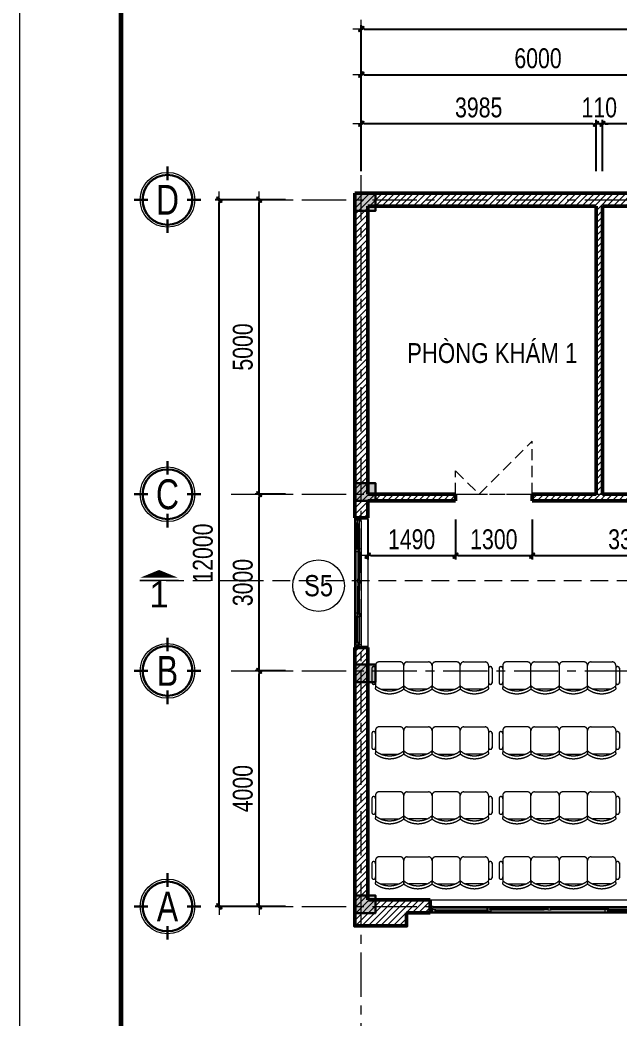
# Model space of a CAD drawing. Header units: millimetres. Extents: x 1109421 to 1726579, y -247837 to 144927.
# Drawn here: x 1540559 to 1550744, y -132556 to -115591 of the extents above; entities that cross this region are included whole.
import ezdxf
from ezdxf.enums import TextEntityAlignment as Align

# ---------------------------------------------------------------- set-up
doc = ezdxf.new("R2010")
doc.units = ezdxf.units.MM
doc.header["$LTSCALE"] = 600
doc.header["$MEASUREMENT"] = 0
doc.set_wipeout_variables(frame=1)
for name, pattern in [('00_Hidden', [2.4, 1.6, -0.8]), ('ACAD_ISO07W100', [3, 0, -3]), ('CENTER', [2, 1.25, -0.25, 0.25, -0.25]), ('HIDDEN', [0.375, 0.25, -0.125])]:
    doc.linetypes.add(name, pattern=pattern)
doc.layers.get('0').update_dxf_attribs({"lineweight": 0})
doc.layers.get('Defpoints').update_dxf_attribs({"lineweight": 0})
for name, color, linetype, lineweight in [('0.15_Cua', 144, 'Continuous', 15), ('A-WIPEOUT', 254, 'ACAD_ISO07W100', 0), ('cat1', 30, 'Continuous', 50), ('cat2', 22, 'Continuous', 30), ('dim', 144, 'Continuous', 13), ('hatch1', 136, 'Continuous', 9), ('Khungten_LCDI', 7, 'Continuous', 25), ('LC ISO', 153, 'Continuous', 13), ('LC Khac', 4, 'Continuous', 9), ('LC MANH DUT', 35, 'HIDDEN', 5), ('LC Net manh', 9, 'Continuous', 5), ('LC Text1', 3, 'Continuous', 20), ('LC Text2', 7, 'Continuous', 25), ('Noi that', 35, 'Continuous', 9), ('text', 1, 'Continuous', 20), ('thay1', 63, 'Continuous', 18), ('truc', 76, 'CENTER', 9)]:
    doc.layers.add(name, color=color, linetype=linetype, lineweight=lineweight)
doc.styles.add('EG 1', font='VHAVANB.TTF')
doc.styles.add('General text 2', font='arial.ttf')
doc.styles.add('HOATBIF', font='hoatbif.shx', dxfattribs={"width": 0.8})
doc.styles.add('Khungten', font='VHAVAN.TTF', dxfattribs={"width": 0.9, "height": 5000})
doc.styles.add('LC 1', font='VHAVANB.TTF')
doc.styles.add('T2', font='VHARIAL.TTF', dxfattribs={"width": 0.8})
doc.styles.add('Tahoma', font='tahoma.ttf')
doc.styles.add('Title', font='VHBLACK.TTF')
doc.dimstyles.new('1-135', dxfattribs={"dimscale": 135, "dimtxt": 2.5, "dimasz": 0.35, "dimexe": 0.5, "dimexo": 0, "dimgap": 0.8, "dimtad": 1, "dimdec": 0, "dimzin": 0, "dimdsep": 46, "dimtxsty": 'HOATBIF', "dimblk1": 'DOT', "dimblk2": 'DOT', "dimsah": 1, "dimcen": -1, "dimdle": 1, "dimclrd": 256, "dimclre": 256, "dimclrt": 4, "dimadec": 3, "dimazin": 2, "dimtfac": 0.333333, "dimtdec": 0, "dimtix": 1, "dimtmove": 2, "dimatfit": 3, "dimldrblk": 'DOT', "dimfxl": 1, "dimtvp": 0.833333, "dimtolj": 1, "dimtzin": 0, "dimarcsym": 0})

# ---------------------------------------------------------------- blocks, each defined once
blk = doc.blocks.new('A$Cb3b0a436')
at = {"layer": 'Defpoints', "color": 0, "lineweight": 0}
blk.add_lwpolyline([(6.98, 0), (6.98, 297), (426.98, 297), (426.98, 0)], close=True, dxfattribs=at)
at = {"layer": 'Khungten_LCDI', "color": 5, "lineweight": 60}
blk.add_lwpolyline([(18.98, 2), (18.98, 295), (424.98, 295), (424.98, 2)], close=True, dxfattribs=at)
at = {"color": 7, "style": 'Khungten', "width": 0.8}
for tag, p in [('REVISION', (413.97, 41.04)), ('NGAYHT', (414.44, 32.41))]:
    blk.add_attdef(tag, text='', height=2, dxfattribs=at).set_placement(p, align=Align.CENTER)
at = {"layer": 'LC Text1', "style": 'Title', "width": 1.485915}
for tag, p, p2 in [('TENBANVE1', (388.11, 59.64), (422.38, 59.64)), ('TENBANVE2', (388.11, 52.88), (422.38, 52.88))]:
    blk.add_attdef(tag, text='', height=2.5, dxfattribs=at).set_placement(p, p2, align=Align.FIT)
at = {"layer": 'LC Text1', "style": 'Title', "width": 0.7}
blk.add_attdef('SOBANVE', text='', height=2.5, dxfattribs=at).set_placement((414.6, 9.54), align=Align.CENTER)
blk = doc.blocks.new('DOT')
at = {"layer": 'dim'}
for p, q in [((-3, 0), (3, 0)), ((-1, -1), (1, 1))]:
    blk.add_line(p, q, dxfattribs=at)
blk.add_lwpolyline([(0.5, 1), (-1, -0.5), (-0.5, -1), (1, 0.5)], close=True, dxfattribs=at)
blk = doc.blocks.new('*D1336')
at = {"layer": 'Defpoints', "color": 0, "transparency": 16777216}
for p in [(1588152, -115745), (1546352, -118158), (1588152, -118158)]:
    blk.add_point(p, dxfattribs=at)
at = {"layer": 'dim', "lineweight": -2, "transparency": 16777216}
for p, q in [((1546352, -118158), (1546352, -115678)), ((1588152, -118158), (1588152, -115678)), ((1546399, -115745), (1588105, -115745))]:
    blk.add_line(p, q, dxfattribs=at)
at = {"layer": 'dim', "lineweight": -2, "transparency": 16777216, "xscale": 47.25, "yscale": 47.25, "zscale": 47.25, "rotation": 180}
blk.add_blockref('DOT', (1546352, -115745), dxfattribs=at)
at = {"layer": 'dim', "lineweight": -2, "transparency": 16777216, "xscale": 47.25, "yscale": 47.25, "zscale": 47.25}
blk.add_blockref('DOT', (1588152, -115745), dxfattribs=at)
at = {"layer": 'dim', "color": 4, "transparency": 16777216, "insert": (1568302, -115468), "char_height": 337.5, "attachment_point": 5, "style": 'HOATBIF'}
blk.add_mtext('\\A1;41800', dxfattribs=at)
blk = doc.blocks.new('_Dot')
at = {"color": 0, "linetype": 'ByBlock', "lineweight": -2}
blk.add_line((-0.5, 0), (-1, 0), dxfattribs=at)
at = {"color": 0, "linetype": 'ByBlock', "const_width": 0.5}
blk.add_lwpolyline([(-0.25, 0, 1), (0.25, 0, 1)], format="xyb", close=True, dxfattribs=at)
blk = doc.blocks.new('*D1337')
at = {"layer": 'Defpoints', "color": 0, "transparency": 16777216}
for p in [(1552352, -116520), (1546352, -118158), (1552352, -118158)]:
    blk.add_point(p, dxfattribs=at)
at = {"layer": 'dim', "lineweight": -2, "transparency": 16777216}
for p, q in [((1546352, -118158), (1546352, -116452)), ((1546399, -116520), (1552305, -116520)), ((1552352, -118158), (1552352, -116452))]:
    blk.add_line(p, q, dxfattribs=at)
at = {"layer": 'dim', "lineweight": -2, "transparency": 16777216, "xscale": 47.25, "yscale": 47.25, "zscale": 47.25, "rotation": 180}
blk.add_blockref('DOT', (1546352, -116520), dxfattribs=at)
at = {"layer": 'dim', "lineweight": -2, "transparency": 16777216, "xscale": 47.25, "yscale": 47.25, "zscale": 47.25}
blk.add_blockref('DOT', (1552352, -116520), dxfattribs=at)
at = {"layer": 'dim', "color": 4, "transparency": 16777216, "insert": (1549352, -116243), "char_height": 337.5, "attachment_point": 5, "style": 'HOATBIF'}
blk.add_mtext('\\A1;6000', dxfattribs=at)
blk = doc.blocks.new('*D1558')
at = {"layer": 'Defpoints', "color": 0, "transparency": 16777216}
for p in [(1544618, -126644), (1545067, -126644), (1545067, -130644)]:
    blk.add_point(p, dxfattribs=at)
at = {"layer": 'dim', "lineweight": -2, "transparency": 16777216}
for p, q in [((1545067, -126644), (1544551, -126644)), ((1544618, -130597), (1544618, -126692)), ((1545067, -130644), (1544551, -130644))]:
    blk.add_line(p, q, dxfattribs=at)
at = {"layer": 'dim', "lineweight": -2, "transparency": 16777216, "xscale": 47.25, "yscale": 47.25, "zscale": 47.25}
for p, rotation in [((1544618, -126644), 90), ((1544618, -130644), 270)]:
    blk.add_blockref('DOT', p, dxfattribs=dict(at, rotation=rotation))
at = {"layer": 'dim', "color": 4, "transparency": 16777216, "insert": (1544342, -128644), "char_height": 337.5, "attachment_point": 5, "rotation": 90, "style": 'HOATBIF'}
blk.add_mtext('\\A1;4000', dxfattribs=at)
blk = doc.blocks.new('*D1559')
at = {"layer": 'Defpoints', "color": 0, "transparency": 16777216}
for p in [(1543941, -118644), (1545067, -118644), (1545067, -130644)]:
    blk.add_point(p, dxfattribs=at)
at = {"layer": 'dim', "lineweight": -2, "transparency": 16777216}
for p, q in [((1545067, -118644), (1543873, -118644)), ((1543941, -130597), (1543941, -118692)), ((1545067, -130644), (1543873, -130644))]:
    blk.add_line(p, q, dxfattribs=at)
at = {"layer": 'dim', "lineweight": -2, "transparency": 16777216, "xscale": 47.25, "yscale": 47.25, "zscale": 47.25}
for p, rotation in [((1543941, -118644), 90), ((1543941, -130644), 270)]:
    blk.add_blockref('DOT', p, dxfattribs=dict(at, rotation=rotation))
at = {"layer": 'dim', "color": 4, "transparency": 16777216, "insert": (1543664, -124644), "char_height": 337.5, "attachment_point": 5, "rotation": 90, "style": 'HOATBIF'}
blk.add_mtext('\\A1;12000', dxfattribs=at)
blk = doc.blocks.new('dfdfdffđ')
at = {"layer": 'Noi that', "linetype": '00_Hidden'}
for p, q in [((954257, -6273), (954257, -6613)), ((954677, -6213), (954317, -6213)), ((954737, -6613), (954737, -6273)), ((954737, -6613), (954737, -6273)), ((954797, -6213), (955157, -6213)), ((955217, -6273), (955217, -6613)), ((955217, -6273), (955217, -6613)), ((955637, -6213), (955277, -6213)), ((955697, -6613), (955697, -6273)), ((955697, -6613), (955697, -6273)), ((955757, -6213), (956117, -6213)), ((956177, -6273), (956177, -6613)), ((954197, -6316), (954197, -6571)), ((956237, -6316), (956237, -6571)), ((954348, -6673), (954646, -6673)), ((955126, -6673), (954828, -6673)), ((955308, -6673), (955606, -6673)), ((956086, -6673), (955788, -6673))]:
    blk.add_line(p, q, dxfattribs=at)
for centre, radius, start, end in [((954317, -6273), 60, 90, 180), ((954677, -6273), 60, 0, 90), ((954797, -6273), 60, 90, 180), ((955157, -6273), 60, 0, 90), ((955277, -6273), 60, 90, 180), ((955637, -6273), 60, 0, 90), ((955757, -6273), 60, 90, 180), ((956117, -6273), 60, 0, 90), ((954227, -6324), 31.2, 343.7398, 196.2602), ((956207, -6324), 31.2, 343.7398, 196.2602), ((954227, -6562), 31.2, 163.7398, 16.2602), ((954317, -6613), 60, 180, 207.5844), ((954677, -6613), 60, 332.4156, 0), ((954797, -6613), 60, 180, 207.5844), ((955157, -6613), 60, 332.4156, 0), ((955277, -6613), 60, 180, 207.5844), ((955637, -6613), 60, 332.4156, 0), ((955757, -6613), 60, 180, 207.5844), ((956117, -6613), 60, 332.4156, 0), ((956207, -6562), 31.2, 163.7398, 16.2602), ((954275, -6660), 21.9, 57.9726, 216.6901), ((954497, -6353), 400, 233.1301, 306.8699), ((954497, -6310), 393, 237.5758, 302.4242), ((954720, -6660), 21.9, 323.3099, 122.0274), ((954755, -6660), 21.9, 57.9726, 216.6901), ((954977, -6353), 400, 233.1301, 306.8699), ((954977, -6310), 393, 237.5758, 302.4242), ((955200, -6660), 21.9, 323.3099, 122.0274), ((955235, -6660), 21.9, 57.9726, 216.6901), ((955457, -6353), 400, 233.1301, 306.8699), ((955457, -6310), 393, 237.5758, 302.4242), ((955680, -6660), 21.9, 323.3099, 122.0274), ((955715, -6660), 21.9, 57.9726, 216.6901), ((955937, -6353), 400, 233.1301, 306.8699), ((955937, -6310), 393, 237.5758, 302.4242), ((956160, -6660), 21.9, 323.3099, 122.0274)]:
    blk.add_arc(centre, radius, start, end, dxfattribs=at)
blk = doc.blocks.new('KyHieu TrucDinhVi')
at = {"color": 7, "lineweight": 30}
for p, q in [((0, 2.36), (0, 4)), ((-2.36, 0), (-4, 0)), ((2.36, 0), (4, 0)), ((0, -2.36), (0, -4))]:
    blk.add_line(p, q, dxfattribs=at)
blk.add_circle((0, 0), 3.3)
blk.add_circle((0, 0), 3, dxfattribs=at)
at = {"ltscale": 20, "style": 'Tahoma'}
blk.add_attdef('AA', text='', height=3, dxfattribs=at).set_placement((0, 0), align=Align.MIDDLE_CENTER)
blk = doc.blocks.new('*D1568')
at = {"layer": 'Defpoints', "color": 0, "transparency": 16777216}
for p in [(1544618, -123644), (1545067, -123644), (1545067, -126644)]:
    blk.add_point(p, dxfattribs=at)
at = {"layer": 'dim', "lineweight": -2, "transparency": 16777216}
for p, q in [((1545067, -123644), (1544551, -123644)), ((1544618, -126597), (1544618, -123692)), ((1545067, -126644), (1544551, -126644))]:
    blk.add_line(p, q, dxfattribs=at)
at = {"layer": 'dim', "lineweight": -2, "transparency": 16777216, "xscale": 47.25, "yscale": 47.25, "zscale": 47.25}
for p, rotation in [((1544618, -123644), 90), ((1544618, -126644), 270)]:
    blk.add_blockref('DOT', p, dxfattribs=dict(at, rotation=rotation))
at = {"layer": 'dim', "color": 4, "transparency": 16777216, "insert": (1544342, -125144), "char_height": 337.5, "attachment_point": 5, "rotation": 90, "style": 'HOATBIF'}
blk.add_mtext('\\A1;3000', dxfattribs=at)
blk = doc.blocks.new('*D1569')
at = {"layer": 'Defpoints', "color": 0, "transparency": 16777216}
for p in [(1544618, -118644), (1545067, -118644), (1545067, -123644)]:
    blk.add_point(p, dxfattribs=at)
at = {"layer": 'dim', "lineweight": -2, "transparency": 16777216}
for p, q in [((1545067, -118644), (1544551, -118644)), ((1544618, -123597), (1544618, -118692)), ((1545067, -123644), (1544551, -123644))]:
    blk.add_line(p, q, dxfattribs=at)
at = {"layer": 'dim', "lineweight": -2, "transparency": 16777216, "xscale": 47.25, "yscale": 47.25, "zscale": 47.25}
for p, rotation in [((1544618, -118644), 90), ((1544618, -123644), 270)]:
    blk.add_blockref('DOT', p, dxfattribs=dict(at, rotation=rotation))
at = {"layer": 'dim', "color": 4, "transparency": 16777216, "insert": (1544342, -121144), "char_height": 337.5, "attachment_point": 5, "rotation": 90, "style": 'HOATBIF'}
blk.add_mtext('\\A1;5000', dxfattribs=at)
blk = doc.blocks.new('COT BT')
at = {"layer": 'cat2', "ltscale": 2}
h = blk.add_hatch(color=256, dxfattribs=at)
h.dxf.hatch_style = 1
h.paths.add_polyline_path([(240, 190), (-110, 190), (-110, -110), (240, -110)])
blk.add_lwpolyline([(-110, 190), (240, 190), (240, -110), (-110, -110)], close=True, dxfattribs=at)
blk = doc.blocks.new('*D1615')
at = {"layer": 'Defpoints', "color": 0, "transparency": 16777216}
for p in [(1550447, -117355), (1550447, -118158), (1554257, -118158)]:
    blk.add_point(p, dxfattribs=at)
at = {"layer": 'dim', "lineweight": -2, "transparency": 16777216}
for p, q in [((1550447, -118158), (1550447, -117288)), ((1554210, -117355), (1550494, -117355)), ((1554257, -118158), (1554257, -117288))]:
    blk.add_line(p, q, dxfattribs=at)
at = {"layer": 'dim', "lineweight": -2, "transparency": 16777216, "xscale": 47.25, "yscale": 47.25, "zscale": 47.25, "rotation": 180}
blk.add_blockref('DOT', (1550447, -117355), dxfattribs=at)
at = {"layer": 'dim', "lineweight": -2, "transparency": 16777216, "xscale": 47.25, "yscale": 47.25, "zscale": 47.25}
blk.add_blockref('DOT', (1554257, -117355), dxfattribs=at)
at = {"layer": 'dim', "color": 4, "transparency": 16777216, "insert": (1552352, -117078), "char_height": 337.5, "attachment_point": 5, "style": 'HOATBIF'}
blk.add_mtext('\\A1;3810', dxfattribs=at)
blk = doc.blocks.new('*D1616')
at = {"layer": 'Defpoints', "color": 0, "transparency": 16777216}
for p in [(1550337, -117355), (1550337, -118158), (1550447, -118158)]:
    blk.add_point(p, dxfattribs=at)
at = {"layer": 'dim', "lineweight": -2, "transparency": 16777216}
for p, q in [((1550290, -117355), (1550243, -117355)), ((1550337, -118158), (1550337, -117288)), ((1550447, -117355), (1550337, -117355)), ((1550447, -118158), (1550447, -117288)), ((1550494, -117355), (1550542, -117355))]:
    blk.add_line(p, q, dxfattribs=at)
at = {"layer": 'dim', "lineweight": -2, "transparency": 16777216, "xscale": 47.25, "yscale": 47.25, "zscale": 47.25}
blk.add_blockref('DOT', (1550337, -117355), dxfattribs=at)
at = {"layer": 'dim', "lineweight": -2, "transparency": 16777216, "xscale": 47.25, "yscale": 47.25, "zscale": 47.25, "rotation": 180}
blk.add_blockref('DOT', (1550447, -117355), dxfattribs=at)
at = {"layer": 'dim', "color": 4, "transparency": 16777216, "insert": (1550392, -117078), "char_height": 337.5, "attachment_point": 5, "style": 'HOATBIF'}
blk.add_mtext('\\A1;110', dxfattribs=at)
blk = doc.blocks.new('*D1617')
at = {"layer": 'Defpoints', "color": 0, "transparency": 16777216}
for p in [(1546352, -117355), (1546352, -118158), (1550337, -118158)]:
    blk.add_point(p, dxfattribs=at)
at = {"layer": 'dim', "lineweight": -2, "transparency": 16777216}
for p, q in [((1546352, -118158), (1546352, -117288)), ((1550290, -117355), (1546399, -117355)), ((1550337, -118158), (1550337, -117288))]:
    blk.add_line(p, q, dxfattribs=at)
at = {"layer": 'dim', "lineweight": -2, "transparency": 16777216, "xscale": 47.25, "yscale": 47.25, "zscale": 47.25, "rotation": 180}
blk.add_blockref('DOT', (1546352, -117355), dxfattribs=at)
at = {"layer": 'dim', "lineweight": -2, "transparency": 16777216, "xscale": 47.25, "yscale": 47.25, "zscale": 47.25}
blk.add_blockref('DOT', (1550337, -117355), dxfattribs=at)
at = {"layer": 'dim', "color": 4, "transparency": 16777216, "insert": (1548345, -117078), "char_height": 337.5, "attachment_point": 5, "style": 'HOATBIF'}
blk.add_mtext('\\A1;3985', dxfattribs=at)
blk = doc.blocks.new('*U619')
for p, q in [((50, 0), (3940, 0)), ((50, -110), (3940, -110)), ((95, -20), (968, -20)), ((1028, -50), (1935, -50)), ((1028, -80), (1935, -80)), ((2963, -50), (2055, -50)), ((2963, -80), (2055, -80)), ((3895, -20), (3023, -20)), ((3895, -50), (3023, -50))]:
    blk.add_line(p, q)
at = {"color": 8, "lineweight": 5}
for p, q in [((50, -20), (3940, -20)), ((3940, -80), (50, -80)), ((95, -30), (968, -30)), ((95, -40), (968, -40)), ((95, -50), (968, -50)), ((1028, -60), (1935, -60)), ((1028, -70), (1935, -70)), ((2963, -60), (2055, -60)), ((2963, -70), (2055, -70)), ((3895, -30), (3023, -30)), ((3895, -40), (3023, -40))]:
    blk.add_line(p, q, dxfattribs=at)
for points in [[(50, -20), (35, -20), (35, -80), (50, -80), (50, -110), (0, -110), (0, 0), (0, 0), (0, 0), (50, 0), (50, -20), (35, -20)], [(3940, -20), (3955, -20), (3955, -80), (3940, -80), (3940, -110), (3990, -110), (3990, 0), (3990, 0), (3990, 0), (3940, 0), (3940, -20), (3955, -20)], [(95, -40), (95, -50), (35, -50), (35, -20), (95, -20), (95, -30), (85, -30), (85, -40), (95, -40)], [(968, -40), (968, -50), (1028, -50), (1028, -20), (968, -20), (968, -30), (978, -30), (978, -40), (968, -40)], [(1028, -70), (1028, -80), (968, -80), (968, -50), (1028, -50), (1028, -60), (1018, -60), (1018, -70), (1028, -70)], [(968, -50), (968, -80), (983, -80)], [(1935, -70), (1935, -80), (1995, -80), (1995, -50), (1935, -50), (1935, -60), (1945, -60), (1945, -70), (1935, -70)], [(1995, -50), (1995, -80), (1980, -80)], [(1995, -50), (1995, -80), (2010, -80)], [(2055, -70), (2055, -80), (1995, -80), (1995, -50), (2055, -50), (2055, -60), (2045, -60), (2045, -70), (2055, -70)], [(3023, -40), (3023, -50), (2963, -50), (2963, -20), (3023, -20), (3023, -30), (3013, -30), (3013, -40), (3023, -40)], [(2963, -70), (2963, -80), (3023, -80), (3023, -50), (2963, -50), (2963, -60), (2973, -60), (2973, -70), (2963, -70)], [(3023, -50), (3023, -80), (3008, -80)], [(3895, -40), (3895, -50), (3955, -50), (3955, -20), (3895, -20), (3895, -30), (3905, -30), (3905, -40), (3895, -40)]]:
    blk.add_lwpolyline(points)
for centre, start, end in [((94, -32), 14.2151, 83.5658), ((94, -38), 276.4342, 345.7849), ((968, -32), 96.4342, 165.7849), ((968, -38), 194.2151, 263.5658), ((1027, -62), 14.2151, 83.5658), ((1027, -68), 276.4342, 345.7849), ((1936, -62), 96.4342, 165.7849), ((1936, -68), 194.2151, 263.5658), ((2054, -62), 14.2151, 83.5658), ((2054, -68), 276.4342, 345.7849), ((2963, -62), 96.4342, 165.7849), ((2963, -68), 194.2151, 263.5658), ((3022, -32), 14.2151, 83.5658), ((3022, -38), 276.4342, 345.7849), ((3896, -32), 96.4342, 165.7849), ((3896, -38), 194.2151, 263.5658)]:
    blk.add_arc(centre, 8.25, start, end, dxfattribs=at)
blk = doc.blocks.new('*U605')
for p, q in [((50, 0), (2151, 0)), ((50, -110), (2151, -110)), ((95, -20), (520, -20)), ((580, -50), (1040, -50)), ((580, -80), (1040, -80)), ((1621, -50), (1160, -50)), ((1621, -80), (1160, -80)), ((2106, -20), (1681, -20)), ((2106, -50), (1681, -50))]:
    blk.add_line(p, q)
at = {"color": 8, "lineweight": 5}
for p, q in [((50, -20), (2151, -20)), ((2151, -80), (50, -80)), ((95, -30), (520, -30)), ((95, -40), (520, -40)), ((95, -50), (520, -50)), ((580, -60), (1040, -60)), ((580, -70), (1040, -70)), ((1621, -60), (1160, -60)), ((1621, -70), (1160, -70)), ((2106, -30), (1681, -30)), ((2106, -40), (1681, -40))]:
    blk.add_line(p, q, dxfattribs=at)
for points in [[(50, -20), (35, -20), (35, -80), (50, -80), (50, -110), (0, -110), (0, 0), (0, 0), (0, 0), (50, 0), (50, -20), (35, -20)], [(2151, -20), (2166, -20), (2166, -80), (2151, -80), (2151, -110), (2201, -110), (2201, 0), (2201, 0), (2201, 0), (2151, 0), (2151, -20), (2166, -20)], [(95, -40), (95, -50), (35, -50), (35, -20), (95, -20), (95, -30), (85, -30), (85, -40), (95, -40)], [(520, -40), (520, -50), (580, -50), (580, -20), (520, -20), (520, -30), (530, -30), (530, -40), (520, -40)], [(580, -70), (580, -80), (520, -80), (520, -50), (580, -50), (580, -60), (570, -60), (570, -70), (580, -70)], [(520, -50), (520, -80), (535, -80)], [(1040, -70), (1040, -80), (1100, -80), (1100, -50), (1040, -50), (1040, -60), (1050, -60), (1050, -70), (1040, -70)], [(1100, -50), (1100, -80), (1085, -80)], [(1100, -50), (1100, -80), (1115, -80)], [(1160, -70), (1160, -80), (1100, -80), (1100, -50), (1160, -50), (1160, -60), (1150, -60), (1150, -70), (1160, -70)], [(1681, -40), (1681, -50), (1621, -50), (1621, -20), (1681, -20), (1681, -30), (1671, -30), (1671, -40), (1681, -40)], [(1621, -70), (1621, -80), (1681, -80), (1681, -50), (1621, -50), (1621, -60), (1631, -60), (1631, -70), (1621, -70)], [(1681, -50), (1681, -80), (1666, -80)], [(2106, -40), (2106, -50), (2166, -50), (2166, -20), (2106, -20), (2106, -30), (2116, -30), (2116, -40), (2106, -40)]]:
    blk.add_lwpolyline(points)
for centre, start, end in [((94, -32), 14.2151, 83.5658), ((94, -38), 276.4342, 345.7849), ((521, -32), 96.4342, 165.7849), ((521, -38), 194.2151, 263.5658), ((579, -62), 14.2151, 83.5658), ((579, -68), 276.4342, 345.7849), ((1041, -62), 96.4342, 165.7849), ((1041, -68), 194.2151, 263.5658), ((1160, -62), 14.2151, 83.5658), ((1160, -68), 276.4342, 345.7849), ((1622, -62), 96.4342, 165.7849), ((1622, -68), 194.2151, 263.5658), ((1680, -32), 14.2151, 83.5658), ((1680, -38), 276.4342, 345.7849), ((2107, -32), 96.4342, 165.7849), ((2107, -38), 194.2151, 263.5658)]:
    blk.add_arc(centre, 8.25, start, end, dxfattribs=at)
blk = doc.blocks.new('*D1427')
at = {"layer": 'Defpoints', "color": 0, "transparency": 16777216}
for p in [(1546462, -124075), (1547952, -124075), (1547952, -124687)]:
    blk.add_point(p, dxfattribs=at)
at = {"layer": 'dim', "lineweight": -2, "transparency": 16777216}
for p, q in [((1546462, -124075), (1546462, -124755)), ((1547952, -124075), (1547952, -124755)), ((1546509, -124687), (1547905, -124687))]:
    blk.add_line(p, q, dxfattribs=at)
at = {"layer": 'dim', "lineweight": -2, "transparency": 16777216, "xscale": 47.25, "yscale": 47.25, "zscale": 47.25, "rotation": 180}
blk.add_blockref('DOT', (1546462, -124687), dxfattribs=at)
at = {"layer": 'dim', "lineweight": -2, "transparency": 16777216, "xscale": 47.25, "yscale": 47.25, "zscale": 47.25}
blk.add_blockref('DOT', (1547952, -124687), dxfattribs=at)
at = {"layer": 'dim', "color": 4, "transparency": 16777216, "insert": (1547207, -124411), "char_height": 337.5, "attachment_point": 5, "style": 'HOATBIF'}
blk.add_mtext('\\A1;1490', dxfattribs=at)
blk = doc.blocks.new('*D1428')
at = {"layer": 'Defpoints', "color": 0, "transparency": 16777216}
for p in [(1547952, -124075), (1549252, -124075), (1549252, -124687)]:
    blk.add_point(p, dxfattribs=at)
at = {"layer": 'dim', "lineweight": -2, "transparency": 16777216}
for p, q in [((1547952, -124075), (1547952, -124755)), ((1549252, -124075), (1549252, -124755)), ((1547999, -124687), (1549205, -124687))]:
    blk.add_line(p, q, dxfattribs=at)
at = {"layer": 'dim', "lineweight": -2, "transparency": 16777216, "xscale": 47.25, "yscale": 47.25, "zscale": 47.25, "rotation": 180}
blk.add_blockref('DOT', (1547952, -124687), dxfattribs=at)
at = {"layer": 'dim', "lineweight": -2, "transparency": 16777216, "xscale": 47.25, "yscale": 47.25, "zscale": 47.25}
blk.add_blockref('DOT', (1549252, -124687), dxfattribs=at)
at = {"layer": 'dim', "color": 4, "transparency": 16777216, "insert": (1548602, -124411), "char_height": 337.5, "attachment_point": 5, "style": 'HOATBIF'}
blk.add_mtext('\\A1;1300', dxfattribs=at)
blk = doc.blocks.new('*D1429')
at = {"layer": 'Defpoints', "color": 0, "transparency": 16777216}
for p in [(1549252, -124075), (1552637, -124075), (1552637, -124687)]:
    blk.add_point(p, dxfattribs=at)
at = {"layer": 'dim', "lineweight": -2, "transparency": 16777216}
for p, q in [((1549252, -124075), (1549252, -124755)), ((1552637, -124075), (1552637, -124755)), ((1549299, -124687), (1552590, -124687))]:
    blk.add_line(p, q, dxfattribs=at)
at = {"layer": 'dim', "lineweight": -2, "transparency": 16777216, "xscale": 47.25, "yscale": 47.25, "zscale": 47.25, "rotation": 180}
blk.add_blockref('DOT', (1549252, -124687), dxfattribs=at)
at = {"layer": 'dim', "lineweight": -2, "transparency": 16777216, "xscale": 47.25, "yscale": 47.25, "zscale": 47.25}
blk.add_blockref('DOT', (1552637, -124687), dxfattribs=at)
at = {"layer": 'dim', "color": 4, "transparency": 16777216, "insert": (1550945, -124411), "char_height": 337.5, "attachment_point": 5, "style": 'HOATBIF'}
blk.add_mtext('\\A1;3385', dxfattribs=at)
blk = doc.blocks.new('*U28')
at = {"layer": 'A-WIPEOUT'}
blk.add_lwpolyline([(0, 4.25), (-2.5, 3.44), (-4.04, 1.31), (-4.04, -1.31), (-2.5, -3.44), (0, -4.25), (2.5, -3.44), (4.04, -1.31), (4.04, 1.31), (2.5, 3.44)], close=True, dxfattribs=at)
blk.add_wipeout([(0, 4.25), (-2.5, 3.44), (-4.04, 1.31), (-4.04, -1.31), (-2.5, -3.44), (0, -4.25), (2.5, -3.44), (4.04, -1.31), (4.04, 1.31), (2.5, 3.44)]).dxf.layer = 'A-WIPEOUT'
blk.add_circle((0, 0), 4.25)
at = {"layer": 'text', "style": 'General text 2', "width": 0.8, "flags": 8}
blk.add_attdef('SYMBOL', text='', height=3.5, dxfattribs=at).set_placement((0, 0), align=Align.MIDDLE_CENTER)
blk = doc.blocks.new('cat11')
at = {"layer": 'LC Khac', "color": 1, "ltscale": 2}
blk.add_line((0, 0), (0, 485), dxfattribs=at)
blk.add_lwpolyline([(-134, 243, 0, 471, 0), (-37, 243, 275, 275, 0)], format="xyseb", dxfattribs=at)
at = {"ltscale": 2, "style": 'LC 1'}
blk.add_attdef('A', text='', height=330, dxfattribs=at).set_placement((179, 243), align=Align.MIDDLE_CENTER)

msp = doc.modelspace()

# ---------------------------------------------------------------- hatches: boundary and pattern name
at = {"layer": 'hatch1'}
h = msp.add_hatch(dxfattribs=at)
h.set_pattern_fill('ANSI31', color=256, scale=600)
h.set_pattern_definition([(45, (-474828.27, -175305.75), (-53.0330086, 53.0330086), [])])
h.paths.add_polyline_path([(1547522.1, -130534.3), (1547122.1, -130534.3), (1546462.1, -130534.3), (1546462.1, -126244.3), (1546242.1, -126244.3), (1546242.1, -130754.3), (1546242.1, -130974.3), (1547122.1, -130974.3), (1547122.1, -130754.3), (1547522.1, -130754.3)])
h.paths.add_polyline_path([(1553192.1, -130534.3), (1552792.1, -130534.3), (1551912.1, -130534.3), (1551512.1, -130534.3), (1551512.1, -130754.3), (1551912.1, -130754.3), (1551912.1, -130974.3), (1552792.1, -130974.3), (1552792.1, -130754.3), (1553192.1, -130754.3)])
h.paths.add_polyline_path([(1557912.1, -130534.3), (1557512.1, -130534.3), (1557512.1, -130754.3), (1557912.1, -130754.3), (1557912.1, -130974.3), (1558792.1, -130974.3), (1558792.1, -130754.3), (1559192.1, -130754.3), (1559192.1, -130534.3), (1558792.1, -130534.3)])
h.paths.add_polyline_path([(1563512.1, -130754.3), (1563512.1, -130534.3), (1562632.1, -130534.3), (1562232.1, -130534.3), (1562232.1, -130754.3), (1562632.1, -130754.3), (1562632.1, -130974.3), (1563512.1, -130974.3)])
h.paths.add_polyline_path([(1563182.1, -126534.3), (1562962.1, -126534.3), (1562962.1, -130534.3), (1563182.1, -130534.3)])
h.paths.add_polyline_path([(1566192.1, -130534.3), (1565312.1, -130534.3), (1565312.1, -130754.3), (1565312.1, -130974.3), (1566192.1, -130974.3)])
h.paths.add_polyline_path([(1571792.1, -130534.3), (1571392.1, -130534.3), (1570512.1, -130534.3), (1570512.1, -130754.3), (1570512.1, -130974.3), (1571392.1, -130974.3), (1571392.1, -130754.3), (1571792.1, -130754.3)])
h.paths.add_polyline_path([(1577792.1, -130534.3), (1577392.1, -130534.3), (1576512.1, -130534.3), (1576112.1, -130534.3), (1576112.1, -130754.3), (1576512.1, -130754.3), (1576512.1, -130974.3), (1577392.1, -130974.3), (1577392.1, -130754.3), (1577792.1, -130754.3)])
h.paths.add_polyline_path([(1583977.1, -130534.3), (1582377.1, -130534.3), (1582377.1, -130754.3), (1582777.1, -130754.3), (1582777.1, -131194.3), (1583977.1, -131194.3)])
h.paths.add_polyline_path([(1583751.6, -130754.3), (1583751.6, -130974.3), (1582991.6, -130974.3), (1582991.6, -130754.3)], flags=16)
h.paths.add_polyline_path([(1588262.1, -130534.3), (1587062.1, -130534.3), (1587062.1, -131194.3), (1588262.1, -131194.3)])
h.paths.add_polyline_path([(1588042.1, -130754.3), (1588042.1, -130974.3), (1587282.1, -130974.3), (1587282.1, -130754.3)], flags=16)
h.paths.add_polyline_path([(1582952.1, -127884.3), (1582842.1, -127884.3), (1582842.1, -130534.3), (1582952.1, -130534.3)])
h.paths.add_polyline_path([(1588042.1, -126534.3), (1582842.1, -126534.3), (1582842.1, -126884.3), (1582952.1, -126884.3), (1582952.1, -126754.3), (1588042.1, -126754.3)], flags=17)
h.paths.add_polyline_path([(1585782.1, -125394.3), (1585562.1, -125394.3), (1585562.1, -126534.3), (1585782.1, -126534.3)], flags=17)
h.paths.add_polyline_path([(1588262.1, -118534.3), (1546242.1, -118534.3), (1546242.1, -124044.3), (1546462.1, -124044.3), (1546462.1, -123754.3), (1547952.1, -123754.3), (1547952.1, -123644.3), (1546462.1, -123644.3), (1546462.1, -118754.3), (1550337.1, -118754.3), (1550337.1, -123644.3), (1549252.1, -123644.3), (1549252.1, -123754.3), (1550337.1, -123754.3), (1550447.1, -123754.3), (1552637.1, -123754.3), (1552637.1, -123644.3), (1550447.1, -123644.3), (1550447.1, -118754.3), (1554257.1, -118754.3), (1554257.1, -123644.3), (1553937.1, -123644.3), (1553937.1, -123754.3), (1554257.1, -123754.3), (1554367.1, -123754.3), (1555977.1, -123754.3), (1555977.1, -123644.3), (1554367.1, -123644.3), (1554367.1, -118754.3), (1558242.1, -118754.3), (1558242.1, -123644.3), (1557277.1, -123644.3), (1557277.1, -123754.3), (1561742.1, -123754.3), (1561742.1, -123644.3), (1558462.1, -123644.3), (1558462.1, -118754.3), (1562962.1, -118754.3), (1562962.1, -123644.3), (1562742.1, -123644.3), (1562742.1, -123754.3), (1563583.9, -123754.3), (1563803.9, -123534.3), (1563182.1, -123534.3), (1563182.1, -118754.3), (1565642.1, -118754.3), (1565642.1, -123534.3), (1564963.9, -123534.3), (1565183.9, -123754.3), (1565862.1, -123754.3), (1568072.1, -123754.3), (1568072.1, -123644.3), (1565862.1, -123644.3), (1565862.1, -118754.3), (1570842.1, -118754.3), (1570842.1, -123644.3), (1571062.1, -123644.3), (1571062.1, -118754.3), (1575462.1, -118754.3), (1575462.1, -123644.3), (1573972.1, -123644.3), (1573972.1, -123754.3), (1577172.1, -123754.3), (1577172.1, -123644.3), (1575572.1, -123644.3), (1575572.1, -118754.3), (1580122.1, -118754.3), (1580122.1, -123644.3), (1578472.1, -123644.3), (1578472.1, -123754.3), (1579842.1, -123754.3), (1581722.1, -123754.3), (1581722.1, -123534.3), (1580342.1, -123534.3), (1580342.1, -118754.3), (1582842.1, -118754.3), (1582842.1, -123534.3), (1582622.1, -123534.3), (1582622.1, -123754.3), (1583282.1, -123754.3), (1583282.1, -123534.3), (1583062.1, -123534.3), (1583062.1, -118754.3), (1585562.1, -118754.3), (1585562.1, -124494.3), (1585782.1, -124494.3), (1585782.1, -118754.3), (1588042.1, -118754.3), (1588042.1, -128934.3), (1588262.1, -128934.3)])
h.paths.add_polyline_path([(1585562.1, -123534.3), (1584182.1, -123534.3), (1584182.1, -123754.3), (1585562.1, -123754.3)], flags=17)
h.paths.add_polyline_path([(1572672.1, -123644.3), (1569372.1, -123644.3), (1569372.1, -123754.3), (1572672.1, -123754.3)], flags=17)

# ---------------------------------------------------------------- linework, layer by layer
at = {"layer": 'cat1'}
for p, q in [((1546242.1, -124044.3), (1546242.1, -118534.3)), ((1546242.1, -118534.3), (1588262.1, -118534.3)), ((1546462.1, -118754.3), (1550337.1, -118754.3)), ((1546462.1, -123644.3), (1546462.1, -118754.3)), ((1550337.1, -123644.3), (1550337.1, -118754.3)), ((1550447.1, -118754.3), (1554257.1, -118754.3)), ((1546462.1, -123644.3), (1547952.1, -123644.3)), ((1547952.1, -123644.3), (1547952.1, -123754.3)), ((1549252.1, -123754.3), (1549252.1, -123644.3)), ((1549252.1, -123644.3), (1550337.1, -123644.3)), ((1546462.1, -124044.3), (1546462.1, -123754.3)), ((1547952.1, -123754.3), (1546462.1, -123754.3)), ((1550337.1, -123754.3), (1549252.1, -123754.3)), ((1546242.1, -124044.3), (1546462.1, -124044.3)), ((1546242.1, -130754.3), (1546242.1, -126244.3)), ((1546242.1, -126244.3), (1546462.1, -126244.3)), ((1546462.1, -130534.3), (1546462.1, -126244.3)), ((1547122.1, -130534.3), (1546462.1, -130534.3)), ((1547122.1, -130534.3), (1547522.1, -130534.3)), ((1547522.1, -130534.3), (1547522.1, -130754.3)), ((1547522.1, -130754.3), (1547122.1, -130754.3))]:
    msp.add_line(p, q, dxfattribs=at)
for points in [[(1550447.1, -118754.3), (1550447.1, -123644.3)], [(1550447.1, -123644.3), (1552637.1, -123644.3), (1552637.1, -123754.3), (1550447.1, -123754.3)], [(1550447.1, -123754.3), (1550337.1, -123754.3)], [(1546242.1, -130754.3), (1546242.1, -130974.3), (1547122.1, -130974.3), (1547122.1, -130754.3)]]:
    msp.add_lwpolyline(points, dxfattribs=at)
at = {"layer": 'Noi that', "linetype": '00_Hidden', "ltscale": 0.2}
for p, q in [((1548352.1, -123644.3), (1549252.1, -122744.3)), ((1549252.1, -123644.3), (1549252.1, -122744.3)), ((1547952.1, -123644.3), (1547952.1, -123244.3)), ((1547952.1, -123244.3), (1548352.1, -123644.3)), ((1547952.1, -123644.3), (1549252.1, -123644.3))]:
    msp.add_line(p, q, dxfattribs=at)
at = {"layer": 'thay1'}
for points in [[(1546242.1, -124044.3), (1546462.1, -124044.3), (1546462.1, -126244.3), (1546242.1, -126244.3)], [(1547522.1, -130534.3), (1551512.1, -130534.3), (1551512.1, -130754.3), (1547522.1, -130754.3)]]:
    msp.add_lwpolyline(points, close=True, dxfattribs=at)
at = {"layer": 'truc'}
for p, q in [((1546352.1, -135776.6), (1546352.1, -115590.8)), ((1544144.8, -118644.3), (1591115.5, -118644.3)), ((1544144.8, -123644.3), (1591115.5, -123644.3)), ((1544144.8, -126644.3), (1591115.5, -126644.3)), ((1544144.8, -130644.3), (1591115.5, -130644.3))]:
    msp.add_line(p, q, dxfattribs=at)

# ---------------------------------------------------------------- block references
at = {"xscale": 143.35021493995, "yscale": 143.35021493995, "zscale": 143.35021493995}
msp.add_blockref('A$Cb3b0a436', (1539557.8, -148404.6), dxfattribs=at)
at = {"layer": '0.15_Cua', "xscale": -1}
for name, p, rotation in [('*U605', (1546242.1, -124043.5), 90), ('*U619', (1547522.1, -130754.3), 180)]:
    msp.add_blockref(name, p, dxfattribs=dict(at, rotation=rotation))
at = {"layer": 'cat1'}
for name, p in [('COT BT', (1546352.1, -118724.3)), ('COT BT', (1546352.1, -123644.3)), ('dfdfdffđ', (592335.8, -120279.3)), ('dfdfdffđ', (594495.9, -120279.3)), ('dfdfdffđ', (592335.8, -121382.7)), ('dfdfdffđ', (594495.9, -121382.7)), ('dfdfdffđ', (592335.8, -122486.2)), ('dfdfdffđ', (594495.9, -122486.2)), ('dfdfdffđ', (592335.8, -123589.6)), ('dfdfdffđ', (594495.9, -123589.6)), ('COT BT', (1546352.1, -130646.7))]:
    msp.add_blockref(name, p, dxfattribs=at)
at = {"layer": 'cat1', "rotation": 180}
msp.add_blockref('COT BT', (1546482.1, -126644.3), dxfattribs=at)
at = {"layer": 'LC ISO'}
ref = msp.add_blockref('KyHieu TrucDinhVi', (1543062.7, -118644.3), dxfattribs=dict(at, xscale=140.8352653944289, yscale=140.8352653944289, zscale=140.8352653944289))
ref.add_attrib('AA', 'd', dxfattribs={"layer": '0', "ltscale": 20, "height": 507, "style": 'EG 1', "width": 0.8}).set_placement((1543062.7, -118644.3), align=Align.MIDDLE_CENTER)
ref = msp.add_blockref('KyHieu TrucDinhVi', (1543062.7, -123644.3), dxfattribs=dict(at, xscale=140.8352653944289, yscale=140.8352653944289, zscale=140.8352653944289))
ref.add_attrib('AA', 'c', dxfattribs={"layer": '0', "ltscale": 20, "height": 507, "style": 'EG 1', "width": 0.8}).set_placement((1543062.7, -123644.3), align=Align.MIDDLE_CENTER)
ref = msp.add_blockref('KyHieu TrucDinhVi', (1543062.7, -126644.3), dxfattribs=dict(at, xscale=140.8352653944289, yscale=140.8352653944289, zscale=140.8352653944289))
ref.add_attrib('AA', 'b', dxfattribs={"layer": '0', "ltscale": 20, "height": 507, "style": 'EG 1', "width": 0.8}).set_placement((1543062.7, -126644.3), align=Align.MIDDLE_CENTER)
ref = msp.add_blockref('KyHieu TrucDinhVi', (1543062.7, -130644.3), dxfattribs=dict(at, xscale=140.8352653944289, yscale=140.8352653944289, zscale=140.8352653944289))
ref.add_attrib('AA', 'a', dxfattribs={"layer": '0', "ltscale": 20, "height": 507, "style": 'EG 1', "width": 0.8}).set_placement((1543062.7, -130644.3), align=Align.MIDDLE_CENTER)
at = {"layer": 'thay1'}
ref = msp.add_blockref('cat11', (1543248.1, -125110.6), dxfattribs=dict(at, xscale=1.35, yscale=-1.35, zscale=1.35, rotation=270))
ref.add_attrib('A', '1', dxfattribs={"layer": '0', "ltscale": 2, "height": 445.5, "style": 'LC 1'}).set_placement((1542920.4, -125343.1), align=Align.MIDDLE_CENTER)

# ---------------------------------------------------------------- texts
at = {"layer": 'LC Text2', "style": 'T2', "width": 0.8}
msp.add_text('phßng kh¸m 1', height=337.5, dxfattribs=at).set_placement((1547129.3, -121415.9))

# ---------------------------------------------------------------- dimensions: what is measured, and where the dimension line sits
at = {"layer": 'dim'}
dim = msp.add_linear_dim(base=(1588152.1, -115745.1), p1=(1546352.1, -118157.5), p2=(1588152.1, -118157.5), dimstyle='1-135', dxfattribs=at)
dim.commit()
dim.dimension.update_dxf_attribs({"geometry": '*D1336', "text_midpoint": (1568301.7, -115468.4), "dimtype": 160})
for base, p1, p2, picture, middle in [((1552352.1, -116519.8), (1546352.1, -118157.5), (1552352.1, -118157.5), '*D1337', (1549352.1, -116243.1)), ((1546352.1, -117355.2), (1550337.1, -118157.5), (1546352.1, -118157.5), '*D1617', (1548344.6, -117078.4)), ((1550337.1, -117355.2), (1550447.1, -118157.5), (1550337.1, -118157.5), '*D1616', (1550392.1, -117078.4)), ((1550447.1, -117355.2), (1554257.1, -118157.5), (1550447.1, -118157.5), '*D1615', (1552352.1, -117078.4)), ((1547952.1, -124687.5), (1546462.1, -124075.2), (1547952.1, -124075.2), '*D1427', (1547207.1, -124410.7)), ((1549252.1, -124687.5), (1547952.1, -124075.2), (1549252.1, -124075.2), '*D1428', (1548602.1, -124410.7)), ((1552637.1, -124687.5), (1549252.1, -124075.2), (1552637.1, -124075.2), '*D1429', (1550944.6, -124410.7))]:
    dim = msp.add_linear_dim(base=base, p1=p1, p2=p2, dimstyle='1-135', dxfattribs=at)
    dim.commit()
    dim.dimension.update_dxf_attribs({"geometry": picture, "text_midpoint": middle})
for base, p1, p2, picture, middle in [((1543940.6, -118644.3), (1545066.8, -130644.3), (1545066.8, -118644.3), '*D1559', (1543663.8, -124644.3)), ((1544618.3, -118644.3), (1545066.8, -123644.3), (1545066.8, -118644.3), '*D1569', (1544341.5, -121144.3)), ((1544618.3, -123644.3), (1545066.8, -126644.3), (1545066.8, -123644.3), '*D1568', (1544341.5, -125144.3)), ((1544618.3, -126644.3), (1545066.8, -130644.3), (1545066.8, -126644.3), '*D1558', (1544341.5, -128644.3))]:
    dim = msp.add_linear_dim(base=base, p1=p1, p2=p2, angle=90, dimstyle='1-135', dxfattribs=at)
    dim.commit()
    dim.dimension.update_dxf_attribs({"geometry": picture, "text_midpoint": middle})

# ---------------------------------------------------------------- next in the draw order: block references
at = {"layer": 'LC Net manh'}
ref = msp.add_blockref('*U28', (1545627.1, -125197.2), dxfattribs=dict(at, xscale=102.9176470587444, yscale=102.9176470587444, zscale=102.9176470587444))
ref.add_attrib('SYMBOL', 'S5', dxfattribs={"layer": 'text', "height": 360.21, "style": 'General text 2', "width": 0.8}).set_placement((1545627.1, -125197.2), align=Align.MIDDLE_CENTER)

# ---------------------------------------------------------------- next in the draw order: linework, layer by layer
at = {"layer": 'LC MANH DUT', "ltscale": 2}
msp.add_line((1542592.7, -125110.6), (1591248.9, -125110.6), dxfattribs=at)

doc.saveas('drawing.dxf')
